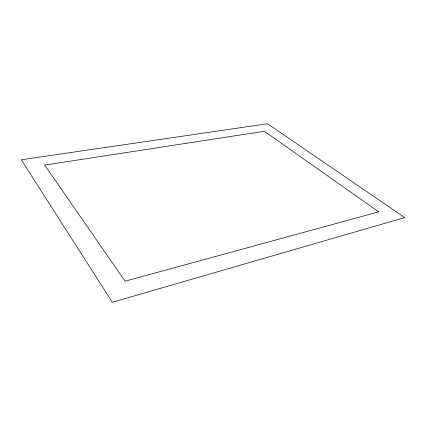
<?xml version="1.0" encoding="UTF-8"?>
<svg xmlns="http://www.w3.org/2000/svg" width="426" height="426" viewBox="0 0 426 426"><rect width="100%" height="100%" fill="white"/><g stroke="black" fill="none" stroke-linecap="round" stroke-linejoin="round"><path stroke-width="0.64" d="M404.7 217.595L112.315 302.263L21.3 159.766L267.523 123.737L404.7 217.595M378.709 211.86L125.1 281.203L44.661 165.102L264.365 131.283L378.709 211.86"/></g></svg>
